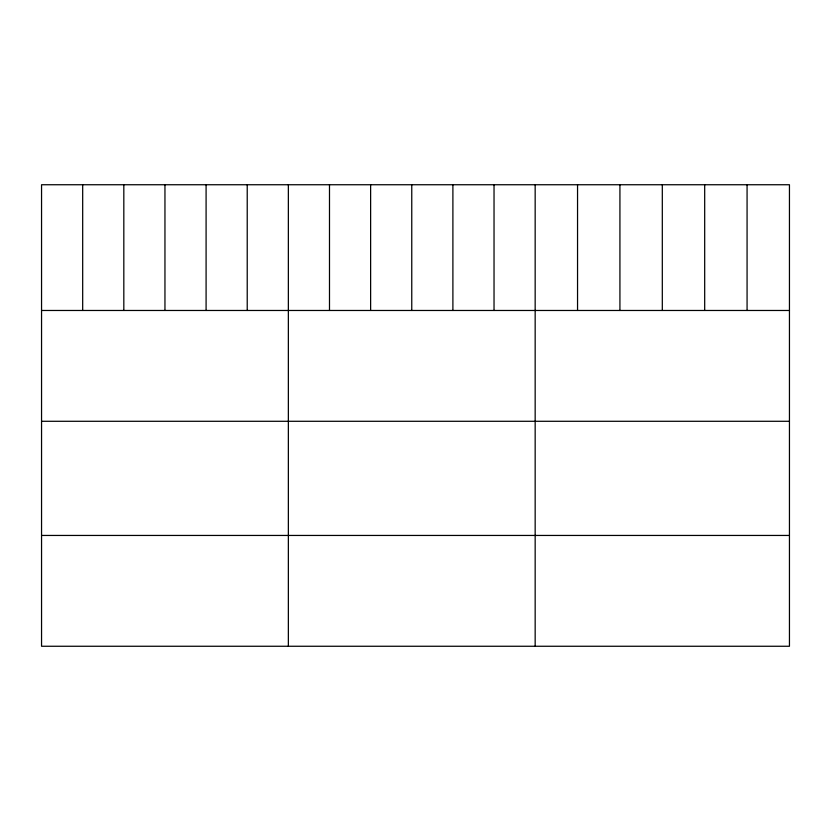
<?xml version="1.0" encoding="UTF-8"?>
<svg xmlns="http://www.w3.org/2000/svg" width="831" height="831" viewBox="0 0 831 831"><rect width="100%" height="100%" fill="white"/><g stroke="black" fill="none" stroke-linecap="round" stroke-linejoin="round"><path stroke-width="1.25" d="M789.45 310.472L789.45 646.258L41.55 646.258L41.55 184.742L789.45 184.742L789.45 310.472L41.55 310.472M41.55 421.286L789.45 421.286M41.55 535.444L789.45 535.444M747.069 184.742L747.069 310.472M704.688 184.742L704.688 310.472M662.307 184.742L662.307 310.472M619.926 184.742L619.926 310.472M577.545 184.742L577.545 310.472M535.164 184.742L535.164 646.258M494.03 184.742L494.03 310.472M452.895 184.742L452.895 310.472M411.76 184.742L411.76 310.472M370.626 184.742L370.626 310.472M329.492 184.742L329.492 310.472M288.357 184.742L288.357 646.258M247.223 184.742L247.223 310.472M206.088 184.742L206.088 310.472M164.954 184.742L164.954 310.472M123.819 184.742L123.819 310.472M82.684 184.742L82.684 310.472"/></g></svg>
